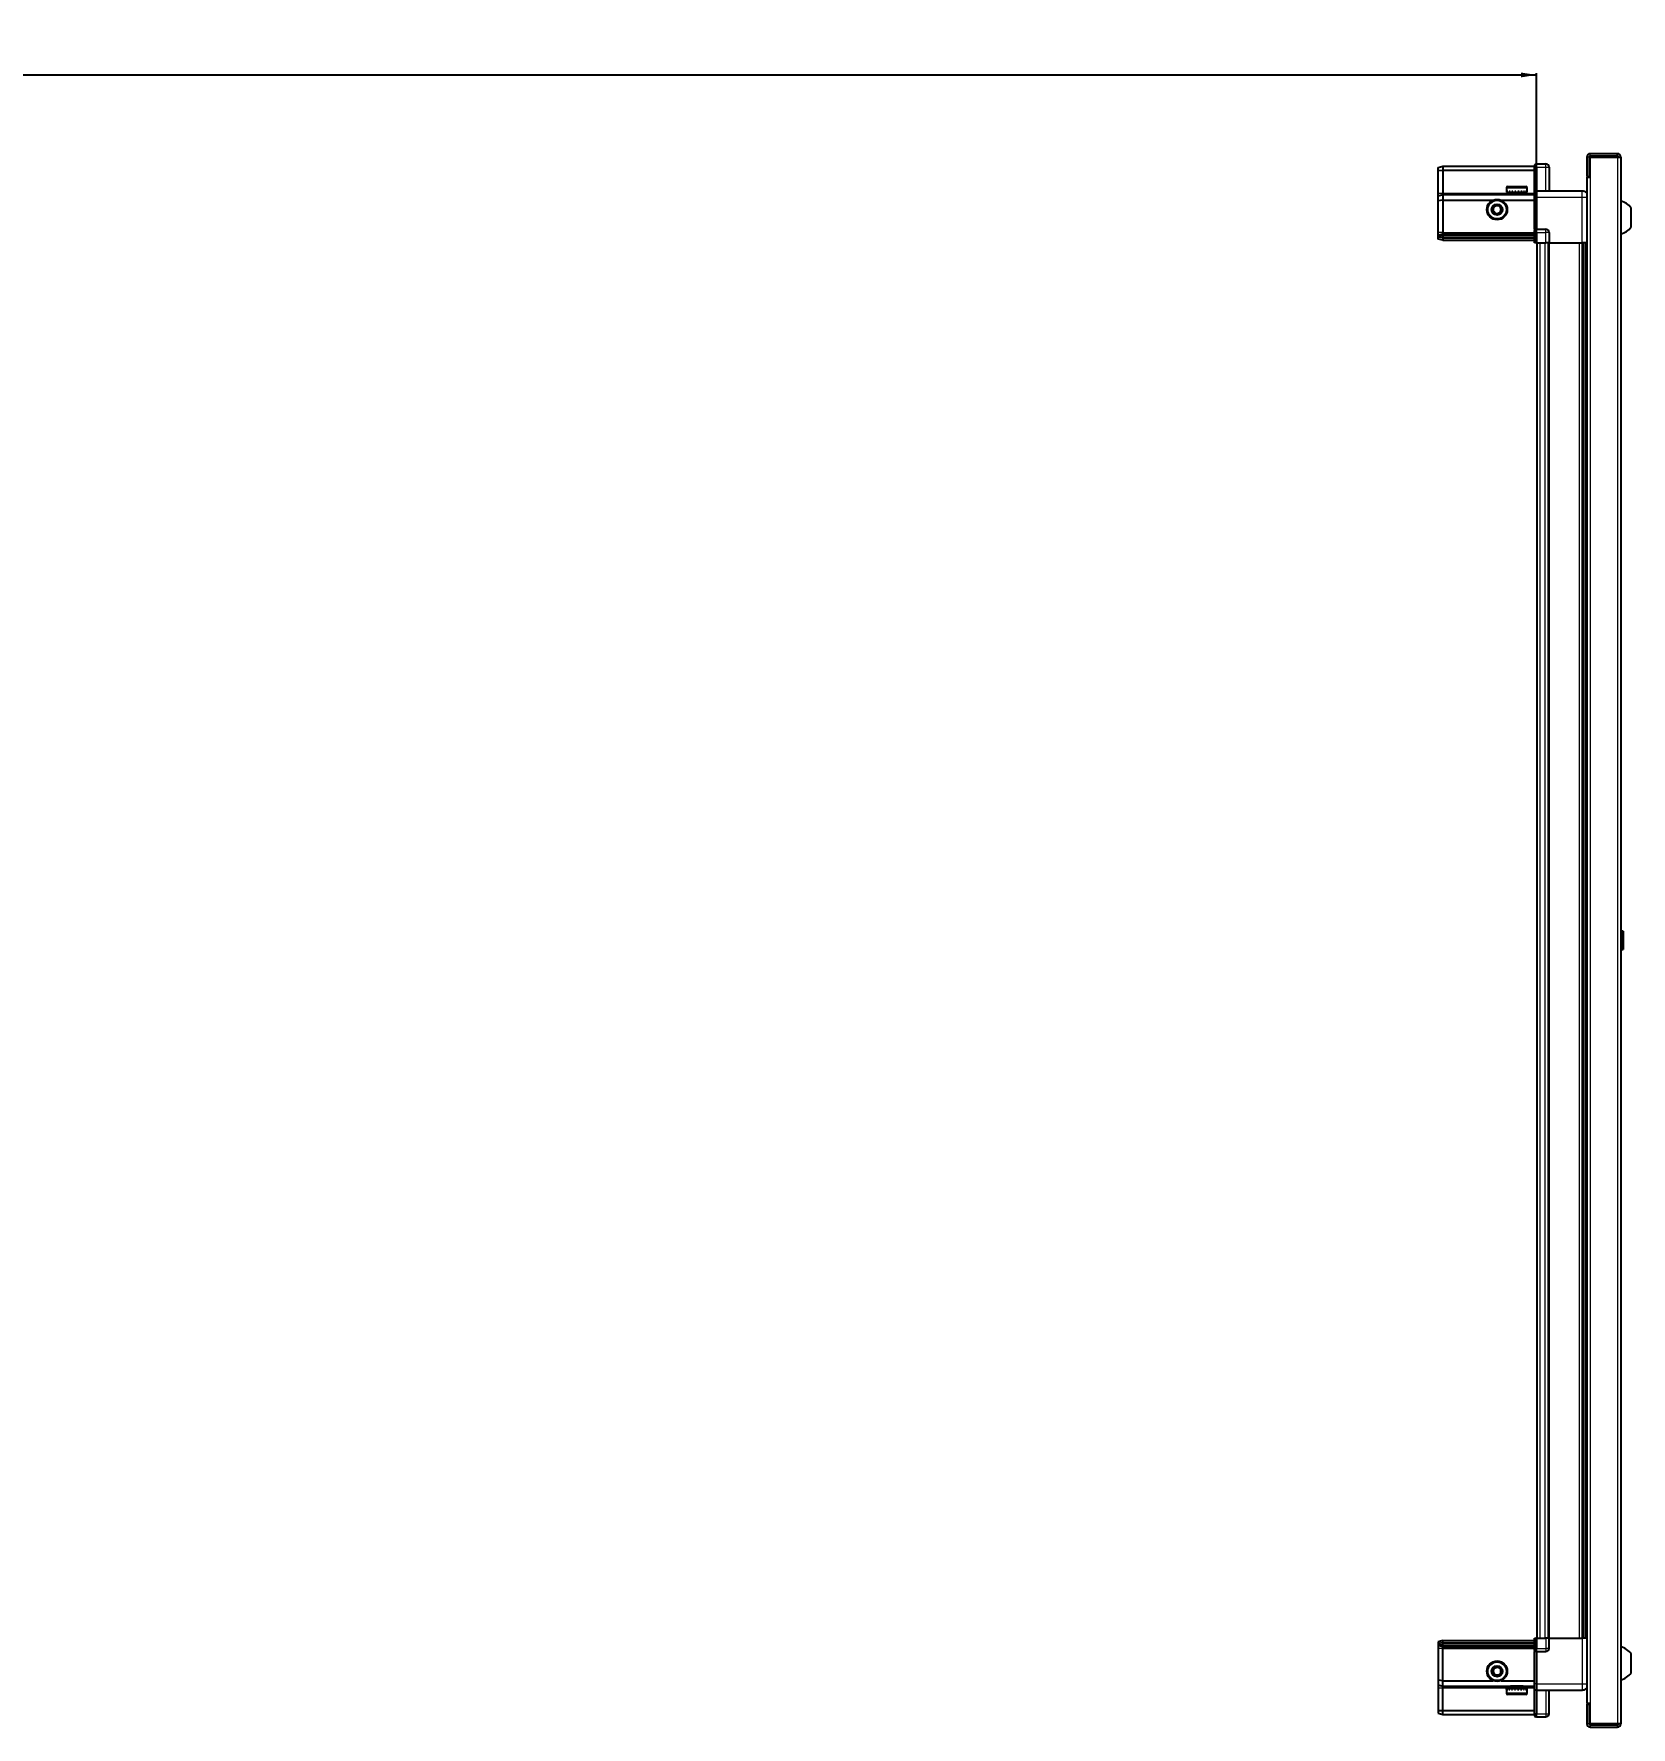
# Model space of a CAD drawing. Header units: millimetres. Extents: x 964 to 4472, y -2259 to 1341.
# Drawn here: x 2841 to 3855, y 194 to 1269 of the extents above; entities that cross this region are included whole.
import ezdxf

# ---------------------------------------------------------------- set-up
doc = ezdxf.new("R2010")
doc.units = ezdxf.units.MM
doc.layers.add('FORMAT', color=7, linetype='Continuous')
doc.styles.add('SLDTEXTSTYLE0', font='TXT', dxfattribs={"width": 0.75})
doc.dimstyles.new('SLDDIMSTYLE0', dxfattribs={"dimtxt": 20, "dimasz": 10, "dimexe": 0, "dimexo": 0.0625, "dimgap": 5, "dimtad": 2, "dimdec": 1, "dimrnd": 1e-09, "dimzin": 12, "dimdsep": 46, "dimtxsty": 'SLDTEXTSTYLE0', "dimsah": 1, "dimcen": 0.09, "dimadec": 0, "dimazin": 3, "dimtfac": 1, "dimtofl": 0, "dimtmove": 0, "dimatfit": 3, "dimfxl": 0, "dimfrac": 2, "dimtolj": 1, "dimtzin": 12, "dimarcsym": 0})

# ---------------------------------------------------------------- blocks, each defined once
blk = doc.blocks.new('_D_5')
at = {"layer": 'FORMAT'}
for p, q in [((1695.1, 1136.6), (1695.1, 1244.1)), ((1695.1, 1243.1), (3795.1, 1243.1)), ((3795.1, 1136.6), (3795.1, 1244.1))]:
    blk.add_line(p, q, dxfattribs=at)
for points in [[(1695.1, 1243.1), (1705.1, 1241.5), (1705.1, 1244.6)], [(3795.1, 1243.1), (3785.1, 1244.6), (3785.1, 1241.5)]]:
    blk.add_solid(points, dxfattribs=at)
at = {"layer": 'FORMAT', "insert": (2715.6, 1268.9), "char_height": 20, "attachment_point": 1, "style": 'SLDTEXTSTYLE0'}
blk.add_mtext('2100', dxfattribs=at)

msp = doc.modelspace()

# ---------------------------------------------------------------- linework, layer by layer
at = {"color": 7, "linetype": 'Continuous', "lineweight": 25}
for p, q in [((3732.48, 1184.27), (3735.48, 1185.07)), ((3732.48, 1182.42), (3732.48, 1184.27)), ((3735.48, 1185.07), (3735.48, 1182.57)), ((3735.48, 1185.07), (3793.78, 1185.07)), ((3794.65, 1186.57), (3793.78, 1186.07)), ((3794.65, 1186.57), (3793.78, 1186.07)), ((3793.78, 1186.07), (3793.78, 1184.57)), ((3793.78, 1169.77), (3793.78, 1184.57)), ((3794.98, 1186.57), (3794.65, 1186.57)), ((3794.98, 1186.57), (3794.65, 1186.57)), ((3794.98, 1184.57), (3794.98, 1186.57)), ((3794.98, 1186.57), (3794.98, 1186.57)), ((3794.98, 1186.57), (3800.98, 1186.57)), ((3794.98, 1184.57), (3794.98, 1169.77)), ((3802.98, 1184.57), (3802.98, 1169.57)), ((3826.98, 1190.97), (3826.98, 1178.57)), ((3828.48, 1190.97), (3828.48, 1178.57)), ((3828.98, 1178.07), (3828.98, 1190.97)), ((3828.98, 1190.97), (3846.38, 1190.97)), ((3846.38, 1193.07), (3829.08, 1193.07)), ((3846.38, 1191.57), (3829.08, 1191.57)), ((3846.38, 1191.57), (3846.38, 1193.07)), ((3846.38, 1190.97), (3848.48, 1190.97)), ((3848.48, 1190.97), (3848.48, 196.17)), ((3732.48, 1182.42), (3735.48, 1182.57)), ((3732.48, 1168.07), (3732.48, 1182.42)), ((3735.48, 1182.57), (3735.48, 1168.07)), ((3735.48, 1182.57), (3793.78, 1182.57)), ((3776.78, 1172.27), (3788.18, 1172.27)), ((3826.88, 1178.07), (3826.88, 209.07)), ((3826.88, 1178.07), (3828.98, 1178.07)), ((3826.98, 1178.57), (3828.48, 1178.57)), ((3732.48, 1166.27), (3732.48, 1168.07)), ((3732.48, 1166.27), (3735.48, 1167.07)), ((3732.48, 1163.24), (3732.48, 1166.27)), ((3735.48, 1163.57), (3732.48, 1163.24)), ((3732.48, 1143.07), (3732.48, 1163.24)), ((3735.48, 1168.07), (3735.48, 1167.07)), ((3735.48, 1167.07), (3735.48, 1163.57)), ((3735.48, 1167.07), (3793.78, 1167.07)), ((3735.48, 1163.57), (3735.48, 1143.07)), ((3735.48, 1163.57), (3767.48, 1163.57)), ((3772.48, 1163.57), (3793.78, 1163.57)), ((3775.98, 1171.47), (3775.98, 1168.57)), ((3775.98, 1168.57), (3776.02, 1168.57)), ((3776.14, 1169.07), (3776.02, 1169.07)), ((3776.02, 1169.07), (3776.02, 1168.57)), ((3776.02, 1168.57), (3776.14, 1168.57)), ((3776.14, 1169.07), (3776.14, 1168.57)), ((3776.14, 1168.57), (3776.55, 1168.57)), ((3776.89, 1169.07), (3776.55, 1169.07)), ((3776.55, 1169.07), (3776.55, 1168.57)), ((3776.55, 1168.57), (3776.89, 1168.57)), ((3776.89, 1169.07), (3776.89, 1168.57)), ((3776.89, 1168.57), (3777.66, 1168.57)), ((3778.19, 1169.07), (3777.66, 1169.07)), ((3777.66, 1169.07), (3777.66, 1168.57)), ((3777.66, 1168.57), (3778.19, 1168.57)), ((3778.08, 1168.57), (3778.08, 1168.47)), ((3778.08, 1168.47), (3786.88, 1168.47)), ((3778.19, 1169.07), (3778.19, 1168.57)), ((3778.19, 1168.57), (3779.25, 1168.57)), ((3778.48, 1168.07), (3779.17, 1167.59)), ((3778.48, 1168.07), (3786.48, 1168.07)), ((3779.17, 1167.59), (3778.48, 1167.1)), ((3778.48, 1167.1), (3778.48, 1167.07)), ((3778.48, 1167.1), (3786.48, 1167.1)), ((3779.17, 1167.59), (3785.79, 1167.59)), ((3779.91, 1169.07), (3779.25, 1169.07)), ((3779.25, 1169.07), (3779.25, 1168.57)), ((3779.25, 1168.57), (3779.91, 1168.57)), ((3779.91, 1169.07), (3779.91, 1168.57)), ((3779.91, 1168.57), (3781.15, 1168.57)), ((3781.88, 1169.07), (3781.15, 1169.07)), ((3781.15, 1169.07), (3781.15, 1168.57)), ((3781.15, 1168.57), (3781.58, 1168.57)), ((3781.58, 1169.07), (3781.58, 1168.57)), ((3781.88, 1169.07), (3781.88, 1168.57)), ((3781.88, 1168.57), (3783.18, 1168.57)), ((3783.9, 1169.07), (3783.18, 1169.07)), ((3783.18, 1169.07), (3783.18, 1168.57)), ((3783.45, 1169.07), (3783.45, 1168.57)), ((3783.45, 1168.57), (3783.9, 1168.57)), ((3783.9, 1169.07), (3783.9, 1168.57)), ((3783.9, 1168.57), (3785.14, 1168.57)), ((3785.8, 1169.07), (3785.14, 1169.07)), ((3785.14, 1169.07), (3785.14, 1168.57)), ((3785.14, 1168.57), (3785.8, 1168.57)), ((3785.79, 1167.59), (3786.48, 1168.07)), ((3786.48, 1167.1), (3785.79, 1167.59)), ((3785.8, 1169.07), (3785.8, 1168.57)), ((3785.8, 1168.57), (3786.84, 1168.57)), ((3786.48, 1167.07), (3786.48, 1167.1)), ((3787.36, 1169.07), (3786.84, 1169.07)), ((3786.84, 1169.07), (3786.84, 1168.57)), ((3786.84, 1168.57), (3787.36, 1168.57)), ((3786.88, 1168.47), (3786.88, 1168.57)), ((3787.36, 1169.07), (3787.36, 1168.57)), ((3787.36, 1168.57), (3788.12, 1168.57)), ((3788.45, 1169.07), (3788.12, 1169.07)), ((3788.12, 1169.07), (3788.12, 1168.57)), ((3788.12, 1168.57), (3788.45, 1168.57)), ((3788.45, 1169.07), (3788.45, 1168.57)), ((3788.45, 1168.57), (3788.84, 1168.57)), ((3788.95, 1169.07), (3788.84, 1169.07)), ((3788.84, 1169.07), (3788.84, 1168.57)), ((3788.84, 1168.57), (3788.95, 1168.57)), ((3788.95, 1169.07), (3788.95, 1168.57)), ((3788.95, 1168.57), (3788.98, 1168.57)), ((3788.98, 1168.57), (3788.98, 1171.47)), ((3793.78, 1169.57), (3793.78, 1169.77)), ((3794.98, 1169.57), (3793.78, 1169.57)), ((3793.78, 1165.57), (3793.78, 1169.57)), ((3793.78, 1145.27), (3793.78, 1165.57)), ((3794.98, 1169.77), (3794.98, 1169.57)), ((3794.98, 1169.57), (3794.98, 1165.57)), ((3794.98, 1169.57), (3823.98, 1169.57)), ((3794.98, 1165.57), (3794.98, 1145.27)), ((3855.08, 1146.57), (3855.08, 1158.57)), ((3732.48, 1141.27), (3732.48, 1143.07)), ((3735.48, 1142.07), (3732.48, 1141.27)), ((3732.48, 1140.53), (3732.48, 1141.27)), ((3735.48, 1141.07), (3732.48, 1140.53)), ((3732.48, 1140.03), (3732.48, 1140.53)), ((3732.48, 1138.87), (3732.48, 1140.03)), ((3735.48, 1139.57), (3732.48, 1140.03)), ((3735.48, 1143.07), (3735.48, 1142.07)), ((3735.48, 1142.07), (3735.48, 1141.07)), ((3735.48, 1142.07), (3793.78, 1142.07)), ((3735.48, 1141.07), (3793.78, 1141.07)), ((3735.48, 1141.07), (3735.48, 1139.57)), ((3793.78, 1145.07), (3793.78, 1145.27)), ((3794.98, 1145.07), (3793.78, 1145.07)), ((3793.78, 1145.07), (3793.78, 1144.39)), ((3793.78, 1136.57), (3793.78, 1144.39)), ((3794.65, 1143.07), (3794.65, 1136.57)), ((3794.98, 1145.27), (3794.98, 1145.07)), ((3794.98, 1143.07), (3794.98, 1145.07)), ((3794.98, 1145.07), (3800.98, 1145.07)), ((3794.98, 1143.07), (3794.98, 1145.07)), ((3794.98, 1143.07), (3794.98, 1136.57)), ((3802.98, 1143.07), (3802.98, 1136.57)), ((3735.48, 1138.07), (3732.48, 1138.87)), ((3735.48, 1139.57), (3793.78, 1139.57)), ((3735.48, 1139.57), (3735.48, 1138.07)), ((3735.48, 1138.07), (3793.78, 1138.07)), ((3794.65, 1136.57), (3793.78, 1136.57)), ((3794.98, 1136.57), (3794.65, 1136.57)), ((3794.98, 1136.57), (3800.98, 1136.57)), ((3795.13, 1136.57), (3795.13, 250.57)), ((3802.98, 1136.57), (3800.98, 1136.57)), ((3802.33, 1136.57), (3802.33, 250.57)), ((3802.98, 1136.57), (3823.98, 1136.57)), ((3825.01, 250.57), (3825.01, 1136.57)), ((3825.04, 250.57), (3825.04, 1136.57)), ((3826.83, 1136.57), (3826.83, 250.57)), ((3849.47, 699.36), (3848.48, 698.37)), ((3849.98, 699.36), (3849.47, 699.36)), ((3849.47, 699.36), (3849.47, 687.79)), ((3849.98, 699.36), (3849.98, 687.79)), ((3848.48, 688.77), (3849.47, 687.79)), ((3849.47, 687.79), (3849.98, 687.79)), ((3735.48, 249.07), (3732.48, 248.27)), ((3732.48, 248.27), (3732.48, 247.12)), ((3735.48, 247.57), (3732.48, 247.12)), ((3735.48, 247.57), (3735.48, 249.07)), ((3735.48, 249.07), (3793.78, 249.07)), ((3735.48, 247.57), (3793.78, 247.57)), ((3735.48, 246.07), (3735.48, 247.57)), ((3793.78, 242.75), (3793.78, 250.57)), ((3793.78, 250.57), (3794.65, 250.57)), ((3794.65, 250.57), (3794.65, 250.57)), ((3794.65, 250.57), (3794.65, 244.07)), ((3794.98, 250.57), (3794.65, 250.57)), ((3794.98, 250.57), (3794.98, 244.07)), ((3794.98, 250.57), (3794.98, 250.57)), ((3794.98, 250.57), (3794.98, 244.07)), ((3794.98, 250.57), (3800.98, 250.57)), ((3802.98, 250.57), (3800.98, 250.57)), ((3802.98, 244.07), (3802.98, 250.57)), ((3802.98, 250.57), (3823.98, 250.57)), ((3732.48, 247.12), (3732.48, 246.62)), ((3735.48, 246.07), (3732.48, 246.62)), ((3732.48, 246.62), (3732.48, 245.87)), ((3735.48, 245.07), (3732.48, 245.87)), ((3732.48, 245.87), (3732.48, 244.07)), ((3732.48, 244.07), (3732.48, 223.9)), ((3735.48, 246.07), (3793.78, 246.07)), ((3735.48, 245.07), (3735.48, 246.07)), ((3735.48, 245.07), (3793.78, 245.07)), ((3735.48, 244.07), (3735.48, 245.07)), ((3735.48, 223.57), (3735.48, 244.07)), ((3793.78, 242.75), (3793.78, 242.07)), ((3794.98, 242.07), (3793.78, 242.07)), ((3793.78, 241.87), (3793.78, 242.07)), ((3793.78, 221.57), (3793.78, 241.87)), ((3794.98, 242.07), (3794.98, 244.07)), ((3794.98, 242.07), (3794.98, 241.87)), ((3794.98, 242.07), (3800.98, 242.07)), ((3794.98, 241.87), (3794.98, 221.57)), ((3855.08, 228.57), (3855.08, 240.57)), ((3735.48, 223.57), (3732.48, 223.9)), ((3732.48, 223.9), (3732.48, 220.87)), ((3732.48, 220.87), (3735.48, 220.07)), ((3732.48, 220.87), (3732.48, 219.07)), ((3732.48, 219.07), (3732.48, 204.73)), ((3735.48, 223.57), (3767.48, 223.57)), ((3735.48, 220.07), (3735.48, 223.57)), ((3735.48, 220.07), (3793.78, 220.07)), ((3735.48, 219.07), (3735.48, 220.07)), ((3735.48, 204.57), (3735.48, 219.07)), ((3772.48, 223.57), (3793.78, 223.57)), ((3775.98, 218.57), (3775.98, 215.67)), ((3776, 218.57), (3775.98, 218.57)), ((3776, 218.07), (3776, 218.57)), ((3776.1, 218.57), (3776, 218.57)), ((3776, 218.07), (3776.1, 218.07)), ((3776.1, 218.07), (3776.1, 218.57)), ((3776.47, 218.57), (3776.1, 218.57)), ((3776.47, 218.07), (3776.47, 218.57)), ((3776.79, 218.57), (3776.47, 218.57)), ((3776.47, 218.07), (3776.79, 218.07)), ((3776.79, 218.07), (3776.79, 218.57)), ((3777.53, 218.57), (3776.79, 218.57)), ((3777.53, 218.07), (3777.53, 218.57)), ((3778.04, 218.57), (3777.53, 218.57)), ((3777.53, 218.07), (3778.04, 218.07)), ((3778.04, 218.07), (3778.04, 218.57)), ((3779.07, 218.57), (3778.04, 218.57)), ((3778.08, 218.67), (3778.08, 218.57)), ((3786.88, 218.67), (3778.08, 218.67)), ((3778.48, 220.07), (3778.48, 220.04)), ((3778.48, 220.04), (3779.17, 219.55)), ((3786.48, 220.04), (3778.48, 220.04)), ((3779.17, 219.55), (3778.48, 219.07)), ((3786.48, 219.07), (3778.48, 219.07)), ((3779.07, 218.07), (3779.07, 218.57)), ((3779.72, 218.57), (3779.07, 218.57)), ((3779.07, 218.07), (3779.72, 218.07)), ((3785.79, 219.55), (3779.17, 219.55)), ((3779.72, 218.07), (3779.72, 218.57)), ((3780.95, 218.57), (3779.72, 218.57)), ((3780.95, 218.07), (3780.95, 218.57)), ((3781.44, 218.57), (3780.95, 218.57)), ((3780.95, 218.07), (3781.68, 218.07)), ((3781.44, 218.07), (3781.44, 218.57)), ((3781.68, 218.07), (3781.68, 218.57)), ((3782.98, 218.57), (3781.68, 218.57)), ((3782.98, 218.07), (3782.98, 218.57)), ((3782.98, 218.07), (3783.71, 218.07)), ((3783.31, 218.07), (3783.31, 218.57)), ((3783.71, 218.57), (3783.31, 218.57)), ((3783.71, 218.07), (3783.71, 218.57)), ((3784.95, 218.57), (3783.71, 218.57)), ((3784.95, 218.07), (3784.95, 218.57)), ((3785.62, 218.57), (3784.95, 218.57)), ((3784.95, 218.07), (3785.62, 218.07)), ((3785.62, 218.07), (3785.62, 218.57)), ((3786.69, 218.57), (3785.62, 218.57)), ((3785.79, 219.55), (3786.48, 220.04)), ((3786.48, 219.07), (3785.79, 219.55)), ((3786.48, 220.04), (3786.48, 220.07)), ((3786.69, 218.07), (3786.69, 218.57)), ((3787.23, 218.57), (3786.69, 218.57)), ((3786.69, 218.07), (3787.23, 218.07)), ((3786.88, 218.57), (3786.88, 218.67)), ((3787.23, 218.07), (3787.23, 218.57)), ((3788.02, 218.57), (3787.23, 218.57)), ((3788.02, 218.07), (3788.02, 218.57)), ((3788.37, 218.57), (3788.02, 218.57)), ((3788.02, 218.07), (3788.37, 218.07)), ((3788.37, 218.07), (3788.37, 218.57)), ((3788.8, 218.57), (3788.37, 218.57)), ((3788.8, 218.07), (3788.8, 218.57)), ((3788.93, 218.57), (3788.8, 218.57)), ((3788.8, 218.07), (3788.93, 218.07)), ((3788.93, 218.07), (3788.93, 218.57)), ((3788.98, 218.57), (3788.93, 218.57)), ((3788.98, 215.67), (3788.98, 218.57)), ((3793.78, 217.57), (3793.78, 221.57)), ((3794.98, 217.57), (3793.78, 217.57)), ((3793.78, 217.37), (3793.78, 217.57)), ((3793.78, 202.57), (3793.78, 217.37)), ((3794.98, 221.57), (3794.98, 217.57)), ((3794.98, 217.57), (3794.98, 217.37)), ((3794.98, 217.57), (3823.98, 217.57)), ((3794.98, 217.37), (3794.98, 202.57)), ((3794.98, 217.37), (3794.98, 202.57)), ((3802.98, 202.57), (3802.98, 217.57)), ((3732.48, 204.73), (3735.48, 204.57)), ((3732.48, 204.73), (3732.48, 202.87)), ((3735.48, 204.57), (3793.78, 204.57)), ((3735.48, 202.07), (3735.48, 204.57)), ((3788.18, 214.87), (3776.78, 214.87)), ((3828.98, 209.07), (3826.88, 209.07)), ((3826.98, 208.57), (3826.98, 196.17)), ((3826.98, 208.57), (3828.48, 208.57)), ((3828.48, 208.57), (3828.48, 196.17)), ((3828.98, 196.17), (3828.98, 209.07)), ((3732.48, 202.87), (3735.48, 202.07)), ((3735.48, 202.07), (3793.78, 202.07)), ((3793.78, 202.57), (3793.78, 201.07)), ((3793.78, 201.07), (3794.65, 200.57)), ((3794.98, 200.57), (3794.65, 200.57)), ((3794.98, 200.57), (3794.98, 202.57)), ((3794.98, 200.57), (3800.98, 200.57)), ((3846.38, 196.17), (3828.98, 196.17)), ((3829.08, 195.57), (3846.38, 195.57)), ((3829.08, 194.07), (3846.38, 194.07)), ((3848.48, 196.17), (3846.38, 196.17)), ((3846.38, 195.57), (3846.38, 194.07))]:
    msp.add_line(p, q, dxfattribs=at)
at = {"color": 8, "linetype": 'Continuous', "lineweight": 18}
for p, q in [((3794.98, 1184.57), (3793.78, 1184.57)), ((3794.98, 1184.57), (3800.98, 1184.57)), ((3800.98, 1184.57), (3800.98, 1186.57)), ((3800.98, 1169.57), (3800.98, 1184.57)), ((3800.98, 1184.57), (3802.98, 1184.57)), ((3828.48, 1190.97), (3826.98, 1190.97)), ((3829.08, 1191.57), (3829.08, 1193.07)), ((3846.38, 1190.97), (3846.38, 196.17)), ((3828.98, 1178.07), (3828.98, 209.07)), ((3732.48, 1168.07), (3735.48, 1168.07)), ((3735.48, 1168.07), (3778.48, 1168.07)), ((3775.98, 1171.47), (3788.98, 1171.47)), ((3786.48, 1168.07), (3793.78, 1168.07)), ((3793.78, 1169.77), (3794.98, 1169.77)), ((3794.98, 1165.57), (3793.78, 1165.57)), ((3794.98, 1165.57), (3823.98, 1165.57)), ((3823.98, 1136.57), (3823.98, 1165.57)), ((3735.48, 1143.07), (3732.48, 1143.07)), ((3735.48, 1143.07), (3793.78, 1143.07)), ((3793.78, 1145.27), (3794.98, 1145.27)), ((3794.98, 1143.07), (3794.65, 1143.07)), ((3794.98, 1143.07), (3800.98, 1143.07)), ((3800.98, 1143.07), (3800.98, 1145.07)), ((3800.98, 1136.57), (3800.98, 1143.07)), ((3802.98, 1143.07), (3800.98, 1143.07)), ((3797.13, 1136.57), (3797.13, 250.57)), ((3800.33, 1136.57), (3800.33, 250.57)), ((3802.98, 1136.57), (3802.98, 250.57)), ((3822.39, 250.57), (3822.39, 1136.57)), ((3823.8, 1136.57), (3823.8, 250.57)), ((3826.25, 250.57), (3826.25, 1136.57)), ((3794.98, 250.57), (3794.65, 250.57)), ((3800.98, 250.57), (3800.98, 244.07)), ((3823.98, 250.57), (3823.98, 221.57)), ((3735.48, 244.07), (3732.48, 244.07)), ((3735.48, 244.07), (3793.78, 244.07)), ((3794.98, 241.87), (3793.78, 241.87)), ((3794.98, 244.07), (3794.65, 244.07)), ((3794.98, 244.07), (3800.98, 244.07)), ((3802.98, 244.07), (3800.98, 244.07)), ((3800.98, 244.07), (3800.98, 242.07)), ((3732.48, 219.07), (3735.48, 219.07)), ((3735.48, 219.07), (3778.48, 219.07)), ((3788.98, 215.67), (3775.98, 215.67)), ((3786.48, 219.07), (3793.78, 219.07)), ((3794.98, 221.57), (3793.78, 221.57)), ((3794.98, 217.37), (3793.78, 217.37)), ((3794.98, 221.57), (3823.98, 221.57)), ((3800.98, 217.57), (3800.98, 202.57)), ((3794.98, 202.57), (3793.78, 202.57)), ((3794.98, 202.57), (3800.98, 202.57)), ((3800.98, 202.57), (3802.98, 202.57)), ((3800.98, 202.57), (3800.98, 200.57)), ((3828.48, 196.17), (3826.98, 196.17)), ((3829.08, 195.57), (3829.08, 194.07))]:
    msp.add_line(p, q, dxfattribs=at)
at = {"color": 7, "linetype": 'Continuous', "lineweight": 25}
for centre, radius in [((3769.98, 1157.57), 6.5), ((3769.98, 1157.57), 3.46), ((3769.98, 229.57), 6.5), ((3769.98, 229.57), 3.46)]:
    msp.add_circle(centre, radius, dxfattribs=at)
at = {"color": 8, "linetype": 'Continuous', "lineweight": 18}
for centre in [(3769.98, 1157.57), (3769.98, 229.57)]:
    msp.add_circle(centre, 5.7, dxfattribs=at)
at = {"color": 7, "linetype": 'Continuous', "lineweight": 25}
for centre, radius, start, end in [((3800.98, 1184.57), 2, 0, 90), ((3829.08, 1190.97), 2.1, 90, 180), ((3829.08, 1190.97), 0.6, 90, 180), ((3846.38, 1190.97), 2.1, 360, 90), ((3846.38, 1190.97), 0.6, 360, 90), ((3776.78, 1171.47), 0.8, 90, 180), ((3788.18, 1171.47), 0.8, 0, 90), ((3778.08, 1168.07), 0.4, 0, 90), ((3786.88, 1168.07), 0.4, 90, 180), ((3845.46, 1151.55), 11.91, 36.1266, 75.29965), ((3769.98, 1157.57), 2.5, 120.74103, 180.74103), ((3769.98, 1157.57), 2.5, 180.74103, 240.74103), ((3769.98, 1157.57), 2.5, 60.74103, 120.74103), ((3769.98, 1157.57), 2.5, 240.74103, 300.74103), ((3769.98, 1157.57), 2.5, 0.74103, 60.74103), ((3769.98, 1157.57), 2.5, 300.74103, 0.74103), ((3800.98, 1143.07), 2, 0, 90), ((3845.46, 1153.6), 11.91, 284.70035, 323.8734), ((3800.98, 244.07), 2, 270, 0), ((3845.46, 233.55), 11.91, 36.1266, 75.29965), ((3769.98, 229.57), 2.5, 155.91157, 215.91157), ((3769.98, 229.57), 2.5, 95.91157, 155.91157), ((3769.98, 229.57), 2.5, 215.91157, 275.91157), ((3769.98, 229.57), 2.5, 35.91157, 95.91157), ((3769.98, 229.57), 2.5, 275.91157, 335.91157), ((3769.98, 229.57), 2.5, 335.91157, 35.91157), ((3845.46, 235.6), 11.91, 284.70035, 323.8734), ((3776.78, 215.67), 0.8, 180, 270), ((3778.08, 219.07), 0.4, 270, 360), ((3786.88, 219.07), 0.4, 180, 270), ((3788.18, 215.67), 0.8, 270, 360), ((3800.98, 202.57), 2, 270, 0), ((3829.08, 196.17), 2.1, 180, 270), ((3829.08, 196.17), 0.6, 180, 270), ((3846.38, 196.17), 0.6, 270, 0), ((3846.38, 196.17), 2.1, 270, 0)]:
    msp.add_arc(centre, radius, start, end, dxfattribs=at)
for centre, start_param, end_param in [((3791.19, 1143.07), 0, 0.7227342), ((3791.19, 244.07), 5.5604511, 6.2831853)]:
    msp.add_ellipse(centre, major_axis=(3.46, 0), ratio=0.5773503, start_param=start_param, end_param=end_param, dxfattribs=at)
for points, knots in [([(3823.98, 1169.57), (3824.42, 1169.52), (3825.1, 1169.45), (3825.91, 1169.01), (3826.47, 1168.58), (3826.75, 1168.2), (3826.88, 1168.02)], [0, 0, 0, 0, 0.3842982, 0.5911726, 0.8024372, 1, 1, 1, 1]), ([(3767.46, 1158.98), (3767.91, 1159.25), (3768.74, 1159.74), (3769.56, 1160.23), (3769.95, 1160.46)], [0, 0, 0, 0, 0.5346859, 1, 1, 1, 1]), ([(3767.5, 1156.1), (3767.5, 1156.22), (3767.49, 1156.82), (3767.48, 1157.81), (3767.47, 1158.64), (3767.46, 1158.98)], [0, 0, 0, 0, 0.13312467, 0.63709944, 1, 1, 1, 1]), ([(3770.02, 1154.68), (3769.57, 1154.94), (3768.73, 1155.41), (3767.89, 1155.88), (3767.5, 1156.1)], [0, 0, 0, 0, 0.5346859, 1, 1, 1, 1]), ([(3769.95, 1160.46), (3770.4, 1160.21), (3771.24, 1159.73), (3772.07, 1159.26), (3772.46, 1159.05)], [0, 0, 0, 0, 0.5346859, 1, 1, 1, 1]), ([(3772.5, 1156.16), (3772.06, 1155.9), (3771.23, 1155.4), (3770.4, 1154.91), (3770.02, 1154.68)], [0, 0, 0, 0, 0.5346859, 1, 1, 1, 1]), ([(3772.46, 1159.05), (3772.47, 1158.7), (3772.48, 1157.88), (3772.49, 1156.88), (3772.5, 1156.29), (3772.5, 1156.16)], [0, 0, 0, 0, 0.3629006, 0.8668753, 1, 1, 1, 1]), ([(3826.83, 1136.57), (3826.8, 1136.57), (3826.58, 1136.57), (3825.86, 1136.57), (3824.89, 1136.57), (3824.24, 1136.57), (3823.98, 1136.57)], [0, 0, 0, 0, 0.07170733, 0.42097906, 0.77025079, 1, 1, 1, 1]), ([(3826.83, 250.57), (3826.8, 250.57), (3826.58, 250.57), (3825.86, 250.57), (3824.89, 250.57), (3824.24, 250.57), (3823.98, 250.57)], [0, 0, 0, 0, 0.0717073, 0.4209791, 0.7702508, 1, 1, 1, 1]), ([(3767.11, 229.27), (3767.32, 229.74), (3767.72, 230.63), (3768.11, 231.5), (3768.29, 231.91)], [0, 0, 0, 0, 0.5346859, 1, 1, 1, 1]), ([(3768.81, 226.94), (3768.5, 227.35), (3767.94, 228.13), (3767.37, 228.91), (3767.11, 229.27)], [0, 0, 0, 0, 0.5346859, 1, 1, 1, 1]), ([(3768.29, 231.91), (3768.63, 231.94), (3769.45, 232.03), (3770.44, 232.13), (3771.04, 232.19), (3771.16, 232.21)], [0, 0, 0, 0, 0.3629006, 0.8668753, 1, 1, 1, 1]), ([(3771.68, 227.23), (3771.55, 227.22), (3770.96, 227.16), (3769.97, 227.06), (3769.15, 226.97), (3768.81, 226.94)], [0, 0, 0, 0, 0.1331247, 0.6370994, 1, 1, 1, 1]), ([(3771.16, 232.21), (3771.46, 231.79), (3772.03, 231.01), (3772.59, 230.23), (3772.85, 229.87)], [0, 0, 0, 0, 0.5346859, 1, 1, 1, 1]), ([(3772.85, 229.87), (3772.64, 229.4), (3772.25, 228.52), (3771.86, 227.64), (3771.68, 227.23)], [0, 0, 0, 0, 0.53468586, 1, 1, 1, 1]), ([(3823.98, 217.57), (3824.42, 217.62), (3825.1, 217.69), (3825.91, 218.13), (3826.47, 218.56), (3826.75, 218.94), (3826.88, 219.12)], [0, 0, 0, 0, 0.3842982, 0.5911726, 0.8024372, 1, 1, 1, 1])]:
    msp.add_open_spline(points, degree=3, knots=knots, dxfattribs=at)
at = {"color": 8, "linetype": 'Continuous', "lineweight": 18}
for points in [[(3823.98, 1165.57), (3823.98, 1166.1), (3823.98, 1167.14), (3823.98, 1168.47), (3823.98, 1169.39), (3823.98, 1169.51), (3823.98, 1169.57)], [(3823.98, 221.57), (3823.98, 221.05), (3823.98, 220), (3823.98, 218.68), (3823.98, 217.75), (3823.98, 217.63), (3823.98, 217.57)]]:
    msp.add_open_spline(points, degree=3, dxfattribs=at)
for points in [[(3823.98, 1165.57), (3824.42, 1165.57), (3825.1, 1165.57), (3825.91, 1165.57), (3826.47, 1165.57), (3826.75, 1165.57), (3826.88, 1165.57)], [(3823.98, 221.57), (3824.42, 221.57), (3825.1, 221.57), (3825.91, 221.57), (3826.47, 221.57), (3826.75, 221.57), (3826.88, 221.57)]]:
    msp.add_open_spline(points, degree=3, knots=[0, 0, 0, 0, 0.3842982, 0.5911726, 0.8024372, 1, 1, 1, 1], dxfattribs=at)

# ---------------------------------------------------------------- dimensions: what is measured, and where the dimension line sits
at = {"layer": 'FORMAT'}
dim = msp.add_linear_dim(base=(3795.13, 1243.07), p1=(1695.13, 1136.57), p2=(3795.13, 1136.57), angle=0, dimstyle='SLDDIMSTYLE0', dxfattribs=at)
dim.commit()
dim.dimension.update_dxf_attribs({"geometry": '_D_5', "text_midpoint": (2745.13, 1243.07), "dimtype": 160})

doc.saveas('drawing.dxf')
